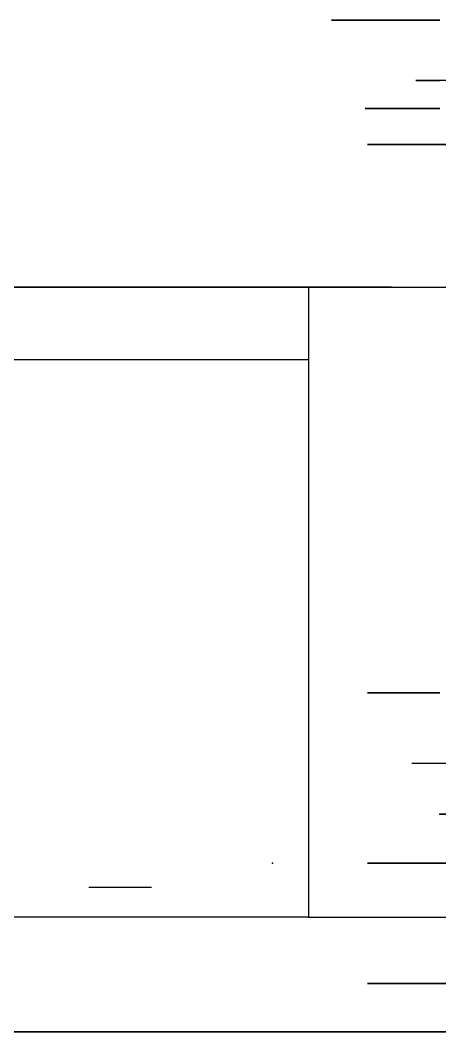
# Model space of a CAD drawing. Header units: centimetres. Extents: x -5.8 to 12.4, y -3.2 to 8.
# Drawn here: x -1.743 to 0, y -0.7 to 3.5 of the extents above; entities that cross this region are included whole.
import ezdxf

# ---------------------------------------------------------------- set-up
doc = ezdxf.new("R2010")
doc.units = ezdxf.units.CM
doc.header["$MEASUREMENT"] = 0
for name, color, linetype in [('2 - Base_Base', 7, 'Continuous'), ('2 - Base_Base_Solar Panel Mounts', 7, 'Continuous'), ('2 - Base_Panel', 7, 'Continuous'), ('2 - Base_PCB Mount', 7, 'Continuous'), ('2 - Base_Rain Shelter', 7, 'Continuous'), ('2 - Base_Screw Mounts', 7, 'Continuous'), ('2 - Base_Sketch19', 7, 'Continuous'), ('2 - Base_Sketch20', 7, 'Continuous'), ('2 - Base_Sketch21', 7, 'Continuous'), ('2 - Base_Skirt', 7, 'Continuous'), ('2 - Base_SP_Mount_base', 7, 'Continuous'), ('2 - Base_SP_Mount_Cut', 7, 'Continuous'), ('2 - Base_Triangle_mounts', 7, 'Continuous'), ('2 - Base_Triangles', 7, 'Continuous'), ('390 Solar LiPo Charger v6_Sketch1', 7, 'Continuous'), ('390 Solar LiPo Charger v6_Sketch2', 7, 'Continuous'), ('390 Solar LiPo Charger v6_Sketch3', 7, 'Continuous'), ('390 Solar LiPo Charger v6_Sketch4', 7, 'Continuous'), ('390 Solar LiPo Charger v6_Sketch5', 7, 'Continuous'), ('Standalone Biodiversity Tool v97_Base', 7, 'Continuous'), ('Standalone Biodiversity Tool v97_Base Walls', 7, 'Continuous'), ('Standalone Biodiversity Tool v97_PCB Support', 7, 'Continuous'), ('Standalone Biodiversity Tool v97_Raised Edge', 7, 'Continuous'), ('Standalone Biodiversity Tool v97_Sensor Support - Base', 7, 'Continuous'), ('Standalone Biodiversity Tool v97_Skirt cuts', 7, 'Continuous')]:
    doc.layers.add(name, color=color, linetype=linetype)

# ---------------------------------------------------------------- blocks, each defined once
blk = doc.blocks.new('390SolarLiPoChargerv6')
at = {"layer": '390 Solar LiPo Charger v6_Sketch1'}
for p, q in [((0, 0, 3.048), (0, 0, 0.254)), ((0.254, 0), (3.81, 0)), ((3.81, 0, 3.302), (0.254, 0, 3.302)), ((4.064, 0, 0.254), (4.064, 0, 3.048))]:
    blk.add_line(p, q, dxfattribs=at)
at = {"layer": '390 Solar LiPo Charger v6_Sketch1', "extrusion": (0, 1, 0)}
for centre in [(-0.254, 3.048), (-0.254, 0.508), (-3.81, 3.048), (-3.81, 0.508)]:
    blk.add_circle(centre, 0.125, dxfattribs=at)
for centre, start, end in [((-0.254, 3.048), 0, 90), ((-0.254, 0.254), 270, 0), ((-3.81, 0.254), 180, 270), ((-3.81, 3.048), 90, 180)]:
    blk.add_arc(centre, 0.254, start, end, dxfattribs=at)
at = {"layer": '390 Solar LiPo Charger v6_Sketch1'}
for p in [(0, 0, 3.302), (0, 0), (0, 0), (4.064, 0)]:
    blk.add_point(p, dxfattribs=at)
at = {"layer": '390 Solar LiPo Charger v6_Sketch2'}
for p, q in [((0, 0.2032, 0.254), (0, 0.2032, 3.048)), ((0.254, 0.2032, 3.302), (3.81, 0.2032, 3.302)), ((3.81, 0.2032), (0.254, 0.2032)), ((2.1072, 0.2032, 0.56), (1.3472, 0.2032, 0.56)), ((1.3472, 0.2032, 0.56), (1.3472, 0.2032)), ((1.3472, 0.2032), (2.1072, 0.2032)), ((1.7272, 0.2032), (1.7272, 0.2032, 0.56)), ((2.1072, 0.2032), (2.1072, 0.2032, 0.56)), ((2.5872, 0.2032), (3.4072, 0.2032)), ((3.4072, 0.2032, 1.09), (2.5872, 0.2032, 1.09)), ((2.5872, 0.2032, 1.09), (2.5872, 0.2032)), ((2.9972, 0.2032, 1.09), (2.9972, 0.2032)), ((3.4072, 0.2032), (3.4072, 0.2032, 1.09)), ((4.064, 0.2032, 3.048), (4.064, 0.2032, 0.254))]:
    blk.add_line(p, q, dxfattribs=at)
at = {"layer": '390 Solar LiPo Charger v6_Sketch2', "extrusion": (0, 1, 0)}
for centre in [(-0.254, 3.048, 0.2032), (-0.254, 0.508, 0.2032), (-3.81, 3.048, 0.2032), (-3.81, 0.508, 0.2032)]:
    blk.add_circle(centre, 0.125, dxfattribs=at)
for centre, start, end in [((-0.254, 3.048, 0.2032), 0, 90), ((-0.254, 0.254, 0.2032), 270, 0), ((-3.81, 3.048, 0.2032), 90, 180), ((-3.81, 0.254, 0.2032), 180, 270)]:
    blk.add_arc(centre, 0.254, start, end, dxfattribs=at)
at = {"layer": '390 Solar LiPo Charger v6_Sketch2'}
blk.add_point((0, 0.2032), dxfattribs=at)
at = {"layer": '390 Solar LiPo Charger v6_Sketch3'}
for p, q in [((0, 0.2032, 0.254), (0, 0.2032, 3.048)), ((0.254, 0.2032, 3.302), (3.81, 0.2032, 3.302)), ((1.3472, 0.2032), (0.254, 0.2032)), ((0.616, 0.2032, 2.702), (0.616, 0.2032, 3.302)), ((0.616, 0.2032, 3.302), (1.416, 0.2032, 3.302)), ((1.416, 0.2032, 2.702), (0.616, 0.2032, 2.702)), ((1.016, 0.2032, 3.302), (1.016, 0.2032, 2.702)), ((2.1072, 0.2032, 0.56), (1.3472, 0.2032, 0.56)), ((1.3472, 0.2032, 0.56), (1.3472, 0.2032)), ((1.416, 0.2032, 3.302), (1.416, 0.2032, 2.702)), ((2.5872, 0.2032), (2.1072, 0.2032)), ((2.1072, 0.2032), (2.1072, 0.2032, 0.56)), ((2.5872, 0.2032, 1.09), (2.5872, 0.2032)), ((3.4072, 0.2032, 1.09), (2.5872, 0.2032, 1.09)), ((2.648, 0.2032, 3.302), (3.448, 0.2032, 3.302)), ((2.648, 0.2032, 2.702), (2.648, 0.2032, 3.302)), ((3.448, 0.2032, 2.702), (2.648, 0.2032, 2.702)), ((3.048, 0.2032, 2.702), (3.048, 0.2032, 3.302)), ((3.4072, 0.2032), (3.4072, 0.2032, 1.09)), ((3.81, 0.2032), (3.4072, 0.2032)), ((3.448, 0.2032, 3.302), (3.448, 0.2032, 2.702)), ((4.064, 0.2032, 3.048), (4.064, 0.2032, 0.254))]:
    blk.add_line(p, q, dxfattribs=at)
at = {"layer": '390 Solar LiPo Charger v6_Sketch3', "extrusion": (0, 1, 0)}
for centre in [(-0.254, 3.048, 0.2032), (-0.254, 0.508, 0.2032), (-3.81, 0.508, 0.2032), (-3.81, 3.048, 0.2032)]:
    blk.add_circle(centre, 0.125, dxfattribs=at)
for centre, start, end in [((-0.254, 3.048, 0.2032), 0, 90), ((-0.254, 0.254, 0.2032), 270, 0), ((-3.81, 0.254, 0.2032), 180, 270), ((-3.81, 3.048, 0.2032), 90, 180)]:
    blk.add_arc(centre, 0.254, start, end, dxfattribs=at)
at = {"layer": '390 Solar LiPo Charger v6_Sketch3'}
blk.add_point((0, 0.2032), dxfattribs=at)
at = {"layer": '390 Solar LiPo Charger v6_Sketch4'}
for p, q in [((0, 0.2032, 0.254), (0, 0.2032, 3.048)), ((0.254, 0.2032, 3.302), (0.616, 0.2032, 3.302)), ((1.3472, 0.2032), (0.254, 0.2032)), ((0.616, 0.2032, 3.302), (0.616, 0.2032, 2.702)), ((0.616, 0.2032, 2.702), (1.416, 0.2032, 2.702)), ((2.1072, 0.2032, 0.56), (1.3472, 0.2032, 0.56)), ((1.3472, 0.2032, 0.56), (1.3472, 0.2032)), ((1.416, 0.2032, 2.702), (1.416, 0.2032, 3.302)), ((1.416, 0.2032, 3.302), (2.648, 0.2032, 3.302)), ((2.5872, 0.2032), (2.1072, 0.2032)), ((2.1072, 0.2032), (2.1072, 0.2032, 0.56)), ((2.5872, 0.2032, 1.09), (2.5872, 0.2032)), ((3.4072, 0.2032, 1.09), (2.5872, 0.2032, 1.09)), ((2.648, 0.2032, 3.302), (2.648, 0.2032, 2.702)), ((2.648, 0.2032, 2.702), (3.448, 0.2032, 2.702)), ((3.4072, 0.2032), (3.4072, 0.2032, 1.09)), ((3.81, 0.2032), (3.4072, 0.2032)), ((3.448, 0.2032, 3.302), (3.81, 0.2032, 3.302)), ((3.448, 0.2032, 2.702), (3.448, 0.2032, 3.302)), ((4.064, 0.2032, 3.048), (4.064, 0.2032, 0.254))]:
    blk.add_line(p, q, dxfattribs=at)
at = {"layer": '390 Solar LiPo Charger v6_Sketch4', "extrusion": (0, 1, 0)}
for centre in [(-0.254, 3.048, 0.2032), (-0.254, 0.508, 0.2032), (-3.81, 3.048, 0.2032), (-3.81, 0.508, 0.2032)]:
    blk.add_circle(centre, 0.125, dxfattribs=at)
for centre, start, end in [((-0.254, 0.254, 0.2032), 270, 0), ((-0.254, 3.048, 0.2032), 0, 90), ((-3.81, 0.254, 0.2032), 180, 270), ((-3.81, 3.048, 0.2032), 90, 180)]:
    blk.add_arc(centre, 0.254, start, end, dxfattribs=at)
at = {"layer": '390 Solar LiPo Charger v6_Sketch4'}
blk.add_point((0, 0.2032), dxfattribs=at)
at = {"layer": '390 Solar LiPo Charger v6_Sketch5'}
for p, q in [((3.048, 0.2532, 1.09), (3.048, 0.8132, 1.09)), ((3.048, 0.7832, 2.702), (3.048, 0.7832, 1.09)), ((3.048, 0.7832, 1.896), (3.048, 0.2032, 1.896)), ((3.048, 0.2032, 3.048), (3.048, 0.2032, 0.254))]:
    blk.add_line(p, q, dxfattribs=at)
at = {"layer": '390 Solar LiPo Charger v6_Sketch5', "extrusion": (-1, 0, 0)}
blk.add_circle((-0.8432, 1.896, -3.048), 0.64, dxfattribs=at)
at = {"layer": '390 Solar LiPo Charger v6_Sketch5'}
for p in [(3.048, 0.7832, 2.702), (3.048, 0.4932, 3.002)]:
    blk.add_point(p, dxfattribs=at)
blk = doc.blocks.new('2-Base')
at = {"layer": '2 - Base_Base'}
for p, q in [((-0.3, 0, 3.6428), (-0.3, 0, -0.05)), ((-0.1, 0, -0.05), (-0.1, 0, 3.6428))]:
    blk.add_line(p, q, dxfattribs=at)
at = {"layer": '2 - Base_Base', "extrusion": (0, 1, 0)}
for centre in [(-0.254, 3.048), (-0.254, 0.508)]:
    blk.add_circle(centre, 0.3, dxfattribs=at)
for centre, radius, start, end in [((0, 3.6428), 0.3, 360, 90), ((0, -0.05), 0.3, 270, 0), ((0, -0.05), 0.1, 270, 0), ((0, 3.6428), 0.1, 360, 90)]:
    blk.add_arc(centre, radius, start, end, dxfattribs=at)
at = {"layer": '2 - Base_Base_Solar Panel Mounts'}
for p, q in [((-5.5252, -0.7, 1.5777), (5.3752, -0.7, -2.3897)), ((-0.3, -0.7, 1.7964), (-2.6, -0.7, 1.7964)), ((-0.3, -0.7, 3.6428), (-0.3, -0.7, -0.05))]:
    blk.add_line(p, q, dxfattribs=at)
at = {"layer": '2 - Base_Base_Solar Panel Mounts', "extrusion": (0, -1, 0)}
for centre, radius in [((-0.5, 2.9964, 0.7), 0.3), ((-0.5, 0.5964, 0.7), 0.3), ((-0.5, 0.5964, 0.7), 0.15), ((-0.5, 2.9964, 0.7), 0.15)]:
    blk.add_circle(centre, radius, dxfattribs=at)
for centre, start, end in [((0, 3.6428, 0.7), 90, 180), ((0, -0.05, 0.7), 180, 270)]:
    blk.add_arc(centre, 0.3, start, end, dxfattribs=at)
at = {"layer": '2 - Base_Panel'}
blk.add_line((-5.598, 2.3911, 1.6279), (6.18, 2.3911, -5.1721), dxfattribs=at)
blk.add_point((-0.6946, 0, -1.203), dxfattribs=at)
at = {"layer": '2 - Base_PCB Mount'}
for p, q in [((0.2625, 3.25, 3.0132), (-0.1, 3.25, 3.0132)), ((-0.1, 3.25, 3.6428), (-0.1, 3.25, -0.05)), ((-0.1, 3.25, 3.0132), (-0.1, 3.25, 3.6428)), ((12.1442, 3.25, 1.8), (-0.1, 3.25, 1.7964))]:
    blk.add_line(p, q, dxfattribs=at)
at = {"layer": '2 - Base_PCB Mount', "extrusion": (0, 1, 0)}
blk.add_arc((0, 3.6428, 3.25), 0.1, 360, 90, dxfattribs=at)
at = {"layer": '2 - Base_Rain Shelter'}
blk.add_line((0.4772, 0.4132, -0.35), (-0.1162, 0.4132, -0.35), dxfattribs=at)
at = {"layer": '2 - Base_Screw Mounts'}
blk.add_point((-0.6946, 0, -1.203), dxfattribs=at)
at = {"layer": '2 - Base_Sketch19'}
for p, q in [((-0.5941, 2.3911, 3.2812), (-5.598, 2.3911, 1.6279)), ((-4.798, 2.3911, 3.0136), (-1.558, 2.3911, 1.143)), ((-4.7055, 2.3911, 1.3436), (2.4093, 2.3911, -2.7641)), ((-0.3875, 2.3911, 2.7183), (-4.5619, 2.3911, 1.0298)), ((-0.5941, 2.3911, 3.2812), (-3.765, 2.3911, 2.2336)), ((-1.558, 2.3911, 1.143), (-2.358, 2.3911, -0.2426))]:
    blk.add_line(p, q, dxfattribs=at)
at = {"layer": '2 - Base_Sketch19', "extrusion": (-7.71717e-50, 1, 0)}
blk.add_circle((0.5, 2.9964, 2.3911), 0.3, dxfattribs=at)
at = {"layer": '2 - Base_Sketch19'}
blk.add_point((-0.673, 2.3911, 2.6759), dxfattribs=at)
at = {"layer": '2 - Base_Sketch20'}
for p, q in [((-5.598, -0.7, 1.6279), (-0.5941, -0.7, 3.2812)), ((-4.7055, -0.7, 1.3436), (2.4093, -0.7, -2.7641)), ((-4.7055, -0.7, 1.3436), (-0.673, -0.7, 2.6759)), ((-1.193, -0.7, 2.5041), (-0.673, -0.7, 2.6759)), ((-0.673, -0.7, 2.6759), (-0.1499, -0.7, 2.8488)), ((-0.673, -0.7, 2.6759), (-0.579, -0.7, 2.707)), ((1.2342, -0.7, -2.3166), (-0.2102, -0.7, 3.074))]:
    blk.add_line(p, q, dxfattribs=at)
at = {"layer": '2 - Base_Sketch20', "extrusion": (0, -1, 0)}
blk.add_arc((-0.5, 2.9964, 0.7), 0.3, 108.2838, 254.7265, dxfattribs=at)
at = {"layer": '2 - Base_Sketch20'}
for p in [(-0.673, -0.7, 2.6759), (-0.5941, -0.7, 3.2812), (-0.5, -0.7, 2.9964)]:
    blk.add_point(p, dxfattribs=at)
at = {"layer": '2 - Base_Sketch21'}
blk.add_line((-5.598, -0.7, 1.6279), (6.18, -0.7, -5.1721), dxfattribs=at)
blk.add_point((-0.6946, 0, -1.203), dxfattribs=at)
at = {"layer": '2 - Base_Skirt'}
for p, q in [((-0.45, 3.5, 3.6428), (-0.45, 3.5, -0.05)), ((-0.325, 3.5, 3.6428), (-0.325, 3.5, -0.05)), ((-0.3, 3.5, 3.6428), (-0.3, 3.5, -0.05)), ((-0.1, 3.5, -0.05), (-0.1, 3.5, 3.6428)), ((-0.075, 3.5, -0.05), (-0.075, 3.5, 3.6428))]:
    blk.add_line(p, q, dxfattribs=at)
at = {"layer": '2 - Base_Skirt', "extrusion": (0, -1, 0)}
for centre, radius, start, end in [((0, 3.6428, -3.5), 0.45, 90, 180), ((0, -0.05, -3.5), 0.45, 180, 270), ((0, -0.05, -3.5), 0.325, 180, 270), ((0, 3.6428, -3.5), 0.325, 90, 180), ((0, -0.05, -3.5), 0.3, 180, 270), ((0, 3.6428, -3.5), 0.3, 90, 180), ((0, -0.05, -3.5), 0.1, 180, 270), ((0, 3.6428, -3.5), 0.1, 90, 180), ((0, -0.05, -3.5), 0.075, 180, 270), ((0, 3.6428, -3.5), 0.075, 90, 180)]:
    blk.add_arc(centre, radius, start, end, dxfattribs=at)
at = {"layer": '2 - Base_SP_Mount_base'}
blk.add_line((-5.598, 2.3911, 1.6279), (6.18, 2.3911, -5.1721), dxfattribs=at)
blk.add_point((-0.3, 2.3911, 1.7964), dxfattribs=at)
at = {"layer": '2 - Base_SP_Mount_Cut'}
for p, q in [((-5.598, 2.3911, 1.6279), (6.18, 2.3911, -5.1721)), ((-0.5458, 2.3911, -1.289), (-4.2072, 2.3911, 0.825)), ((-0.5458, 2.3911, -1.289), (0.3203, 2.3911, -1.789)), ((-0.5458, 2.3911, -1.289), (-0.5458, -0.2236, -1.289)), ((-4.2072, 2.0911, 0.825), (-0.5458, 2.0911, -1.289)), ((-1.4577, -0.1, -0.7624), (-1.1979, -0.1, -0.9124)), ((-0.5458, -0.2236, -1.289), (-2.0103, -0.2236, -0.4434)), ((-0.5458, -0.2236, -1.289), (0.3203, -0.2236, -1.789))]:
    blk.add_line(p, q, dxfattribs=at)
blk.add_point((-0.6946, 0, -1.203), dxfattribs=at)
at = {"layer": '2 - Base_Triangle_mounts'}
for p, q in [((-0.5941, -0.7, 3.2812), (-5.598, -0.7, 1.6279)), ((-5.598, -0.7, 1.6279), (6.18, -0.7, -5.1721)), ((-0.4575, -0.7, 0.9184), (-3.1291, -0.7, 0.2025)), ((1.9972, -0.7, -0.2602), (-0.9567, -0.7, -1.0517)), ((-0.4575, -0.7, 0.9184), (0.3121, -0.7, 1.1246)), ((-0.3, -0.7, 3.6428), (-0.3, -0.7, 3.22)), ((-0.3, -0.7, 0.3728), (-0.3, -0.7, -0.05)), ((-0.3, -0.7, 2.7728), (-0.3, -0.7, 0.82)), ((-0.2102, -0.7, 0.674), (0.4734, -0.7, -1.8774)), ((-0.2102, -0.7, 3.074), (0.7712, -0.7, -0.5887))]:
    blk.add_line(p, q, dxfattribs=at)
at = {"layer": '2 - Base_Triangle_mounts', "extrusion": (0, -1, 0)}
for centre, radius in [((-0.5, 2.9964, 0.7), 0.3), ((-0.5, 0.5964, 0.7), 0.3), ((-0.5, 0.5964, 0.7), 0.15), ((-0.5, 2.9964, 0.7), 0.15)]:
    blk.add_circle(centre, radius, dxfattribs=at)
for centre, start, end in [((-0.5, 2.9964, 0.7), 48.1897, 311.8103), ((-0.5, 0.5964, 0.7), 48.1897, 311.8103), ((0, -0.05, 0.7), 180, 270), ((0, 3.6428, 0.7), 90, 180)]:
    blk.add_arc(centre, 0.3, start, end, dxfattribs=at)
at = {"layer": '2 - Base_Triangles'}
for p, q in [((-0.5941, -0.7, 3.2812), (-5.598, -0.7, 1.6279)), ((-5.598, -0.7, 1.6279), (1.2342, -0.7, -2.3166)), ((-5.598, -0.7, 1.6279), (6.18, -0.7, -5.1721)), ((-4.7055, -0.7, 1.3436), (2.4093, -0.7, -2.7641)), ((-1.193, -0.7, 2.5041), (-4.2602, -0.7, 1.4907)), ((-4.2602, -0.7, 1.4907), (0.3593, -0.7, -1.1764)), ((-1.004, -0.7, 0.7719), (-3.1291, -0.7, 0.2025)), ((-3.1291, -0.7, 0.2025), (0.4734, -0.7, -1.8774)), ((-1.7041, -0.7, 0.0149), (-2.1822, -0.7, -0.1132)), ((-1.7041, -0.7, 0.0149), (-0.4015, -0.7, -0.7372)), ((-1.22, -0.7, 0.1446), (-1.7041, -0.7, 0.0149)), ((-1.22, -0.7, 0.1446), (-0.6768, -0.7, 0.2902)), ((-1.193, -0.7, 2.5041), (-0.673, -0.7, 2.6759)), ((-0.7949, -0.7, 0.6512), (-1.004, -0.7, 0.7719)), ((1.5708, -0.7, -0.3745), (-0.9567, -0.7, -1.0517)), ((-0.9567, -0.7, -1.0517), (3.1561, -0.7, -3.4262)), ((-0.6768, -0.7, 0.2902), (-0.5312, -0.7, -0.253)), ((-0.673, -0.7, 2.6759), (-0.5312, -0.7, 2.147)), ((0.3593, -0.7, -1.1764), (-0.5312, -0.7, 2.147)), ((-0.4015, -0.7, -0.7372), (-0.5312, -0.7, -0.253)), ((-0.4015, -0.7, -0.7372), (-0.2734, -0.7, -1.2153)), ((-0.096, -0.7, 0.2477), (-0.3051, -0.7, 0.3684)), ((-0.3, -0.7, 0.3728), (-0.3, -0.7, -0.05)), ((-0.3, -0.7, 3.6428), (-0.3, -0.7, 3.22)), ((-0.3, -0.7, 2.7728), (-0.3, -0.7, 0.82)), ((1.2342, -0.7, -2.3166), (-0.2102, -0.7, 3.074)), ((0.4734, -0.7, -1.8774), (-0.096, -0.7, 0.2477)), ((0.4682, -0.7, -1.2393), (-0.0099, -0.7, -1.3674))]:
    blk.add_line(p, q, dxfattribs=at)
at = {"layer": '2 - Base_Triangles', "extrusion": (0, -1, 0)}
for centre, radius in [((-0.5, 0.5964, 0.7), 0.3), ((-0.5, 2.9964, 0.7), 0.15), ((-0.5, 0.5964, 0.7), 0.15)]:
    blk.add_circle(centre, radius, dxfattribs=at)
for centre, radius, start, end in [((-0.5, 0.5964, 0.7), 0.85, 212.1046, 267.8954), ((-0.5, 2.9964, 0.7), 0.85, 215.3885, 267.8954), ((-0.5, 2.9964, 0.7), 0.7116, 218.8517, 244.6564), ((-0.5, 2.9964, 0.7), 0.3, 108.2838, 15), ((-0.5, 2.9964, 0.7), 0.3, 48.1897, 311.8103), ((-0.5, 0.5964, 0.7), 0.3, 48.1897, 311.8103), ((-0.5, 0.5964, 0.7), 0.3, 169.4712, 310.5288), ((0, -0.05, 0.7), 0.3, 180, 270), ((0, 3.6428, 0.7), 0.3, 90, 180)]:
    blk.add_arc(centre, radius, start, end, dxfattribs=at)

msp = doc.modelspace()

# ---------------------------------------------------------------- linework, layer by layer
at = {"layer": 'Standalone Biodiversity Tool v97_Base'}
msp.add_line((-0.3, 0, 3.6428), (-0.3, 0, -0.05), dxfattribs=at)
at = {"layer": 'Standalone Biodiversity Tool v97_Base', "extrusion": (0, 1, 0)}
for centre in [(-0.254, 3.048), (-0.254, 0.508)]:
    msp.add_circle(centre, 0.3, dxfattribs=at)
for centre, start, end in [((0, -0.05), 270, 0), ((0, 3.6428), 360, 90)]:
    msp.add_arc(centre, 0.3, start, end, dxfattribs=at)
at = {"layer": 'Standalone Biodiversity Tool v97_Base Walls'}
for p, q in [((-0.3, -0.5, -0.05), (-0.3, -0.5, 3.6428)), ((-0.1, -0.5, -0.05), (-0.1, -0.5, 3.6428))]:
    msp.add_line(p, q, dxfattribs=at)
at = {"layer": 'Standalone Biodiversity Tool v97_Base Walls', "extrusion": (0, 1, 0)}
for centre in [(-0.254, 3.048, -0.5), (-0.254, 0.508, -0.5)]:
    msp.add_circle(centre, 0.3, dxfattribs=at)
for centre, radius, start, end in [((0, 3.6428, -0.5), 0.3, 360, 90), ((0, -0.05, -0.5), 0.3, 270, 0), ((0, 3.6428, -0.5), 0.1, 360, 90), ((0, -0.05, -0.5), 0.1, 270, 0)]:
    msp.add_arc(centre, radius, start, end, dxfattribs=at)
at = {"layer": 'Standalone Biodiversity Tool v97_PCB Support'}
for p, q in [((-0.3, 2.9834, -0.05), (-0.3, 2.9834, 3.6428)), ((0.0625, 2.9834, 0.4532), (-0.1, 2.9834, 0.4532)), ((0.5625, 2.9834, 3.7428), (-0.1, 2.9834, 3.7428)), ((-0.1, 2.9834, 3.7428), (-0.1, 2.9834, 3.0132)), ((-0.1, 2.9834, 3.0132), (0.5625, 2.9834, 3.0132)), ((0.0625, 2.9834, 0.8532), (-0.1, 2.9834, 0.8532)), ((-0.1, 2.9834, 3.6428), (-0.1, 2.9834, -0.05))]:
    msp.add_line(p, q, dxfattribs=at)
at = {"layer": 'Standalone Biodiversity Tool v97_PCB Support', "extrusion": (1.27676e-15, -1, -3.9443e-31)}
msp.add_circle((0.2625, 3.3132, -2.9834), 0.3, dxfattribs=at)
for centre, radius, start, end in [((0, 3.6428, -2.9834), 0.3, 90, 180), ((0, -0.05, -2.9834), 0.3, 180, 270), ((0, 3.6428, -2.9834), 0.1, 90, 180), ((0, -0.05, -2.9834), 0.1, 180, 270)]:
    msp.add_arc(centre, radius, start, end, dxfattribs=at)
at = {"layer": 'Standalone Biodiversity Tool v97_PCB Support'}
msp.add_point((0, 2.9834), dxfattribs=at)
at = {"layer": 'Standalone Biodiversity Tool v97_Raised Edge'}
for p, q in [((-0.3, 0.7076, -0.05), (-0.3, 0.7076, 3.6428)), ((-0.1, 0.7076, 3.6428), (-0.1, 0.7076, -0.05))]:
    msp.add_line(p, q, dxfattribs=at)
at = {"layer": 'Standalone Biodiversity Tool v97_Raised Edge', "extrusion": (0, 1, 0)}
for centre, radius, start, end in [((0, -0.05, 0.7076), 0.3, 270, 0), ((0, 3.6428, 0.7076), 0.3, 360, 90), ((0, -0.05, 0.7076), 0.1, 270, 0), ((0, 3.6428, 0.7076), 0.1, 360, 90)]:
    msp.add_arc(centre, radius, start, end, dxfattribs=at)
at = {"layer": 'Standalone Biodiversity Tool v97_Sensor Support - Base'}
msp.add_line((-0.1, -0.5, -0.05), (-0.1, -0.5, 3.6428), dxfattribs=at)
at = {"layer": 'Standalone Biodiversity Tool v97_Sensor Support - Base', "extrusion": (0, 1, 0)}
for centre in [(-0.254, 3.048, -0.5), (-0.254, 0.508, -0.5)]:
    msp.add_circle(centre, 0.3, dxfattribs=at)
for centre, start, end in [((0, 3.6428, -0.5), 360, 90), ((0, -0.05, -0.5), 270, 0)]:
    msp.add_arc(centre, 0.1, start, end, dxfattribs=at)
at = {"layer": 'Standalone Biodiversity Tool v97_Skirt cuts'}
for p, q in [((-0.31, 3.1334, 3.6428), (-0.31, 3.1334, -0.05)), ((-0.3, 3.1334, 3.6428), (-0.3, 3.1334, -0.05)), ((-0.3, 3.1334, -0.05), (-0.3, 3.1334, 3.6428)), ((-0.09, 3.1334, -0.05), (-0.09, 3.1334, 3.6428)), ((-0.08, 3.1334, -0.05), (-0.08, 3.1334, 3.6428))]:
    msp.add_line(p, q, dxfattribs=at)
at = {"layer": 'Standalone Biodiversity Tool v97_Skirt cuts', "extrusion": (0, -1, 0)}
for centre, radius, start, end in [((0, -0.05, -3.1334), 0.31, 180, 270), ((0, 3.6428, -3.1334), 0.31, 90, 180), ((0, 3.6428, -3.1334), 0.3, 90, 180), ((0, -0.05, -3.1334), 0.3, 180, 270), ((0, -0.05, -3.1334), 0.3, 180, 270), ((0, 3.6428, -3.1334), 0.3, 90, 180), ((0, -0.05, -3.1334), 0.09, 180, 270), ((0, 3.6428, -3.1334), 0.09, 90, 180), ((0, -0.05, -3.1334), 0.08, 180, 270), ((0, 3.6428, -3.1334), 0.08, 90, 180)]:
    msp.add_arc(centre, radius, start, end, dxfattribs=at)

# ---------------------------------------------------------------- block references
for name in ['2-Base', '390SolarLiPoChargerv6']:
    msp.add_blockref(name, (0, 0))

doc.saveas('drawing.dxf')
